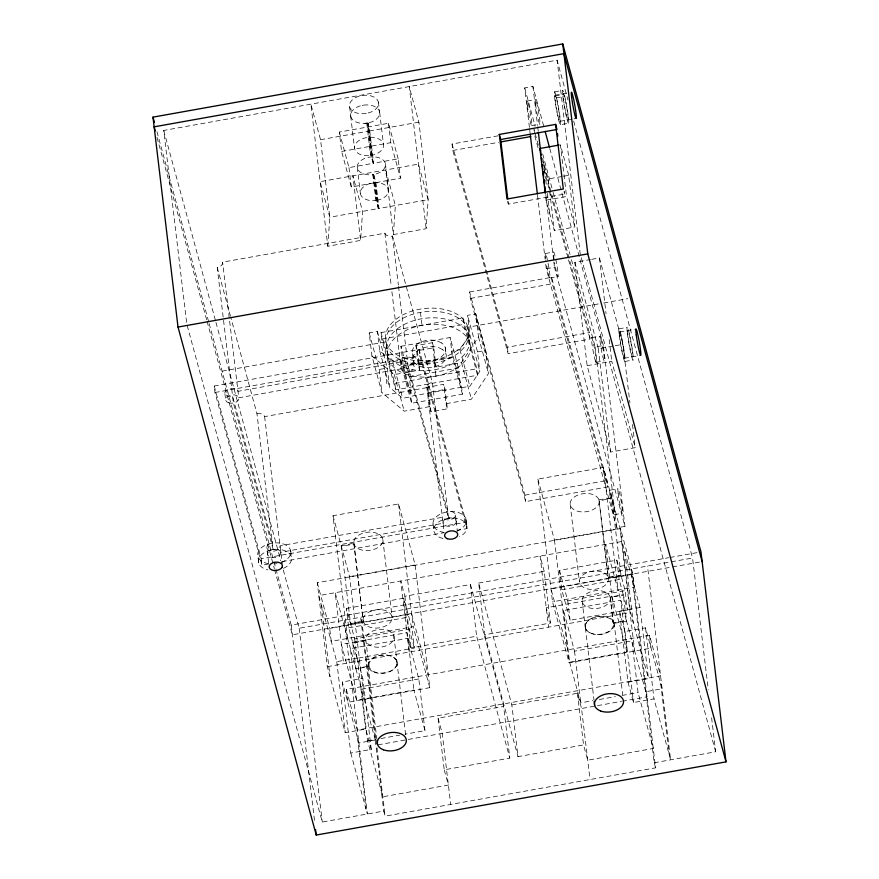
<?xml version="1.0" encoding="UTF-8"?>
<svg xmlns="http://www.w3.org/2000/svg" width="879" height="879" viewBox="0 0 879 879"><rect width="100%" height="100%" fill="white"/><g stroke="black" fill="none" stroke-linecap="round" stroke-linejoin="round"><path stroke-width="0.66" stroke-dasharray="4.39 3.3" d="M327.823 246.263L329.79 217.234L320.549 139.717L310.88 104.161L327.823 246.263L360.599 240.406L362.577 211.378L352.897 175.811L360.599 240.406M393.385 234.55L395.363 205.521L385.683 169.966L393.385 234.55L426.172 228.694L428.139 199.665L418.898 122.159L409.218 86.592L426.172 228.694M350.699 114.226L350.831 113.644M429.622 406.647L404.219 411.185L381.904 392.561L371.949 355.984L369.202 332.91L377.399 331.449L379.706 350.831L392.726 361.698L400.923 360.236L401.692 366.697L411.636 403.263L462.453 394.188L461.684 387.727L451.729 351.161L459.926 349.688L469.858 334.723L467.551 315.352L475.748 313.88L485.691 350.457L488.449 373.531L471.419 399.187L446.016 403.725L443.697 384.343L427.315 387.276L429.622 406.647L431.007 411.735L447.389 408.801L445.082 389.43L443.697 384.343M371.949 355.984L394.264 374.619L419.668 370.081L418.283 364.994L415.976 345.623L432.369 342.689L434.676 362.071L436.061 367.147L461.464 362.609L478.495 336.954L475.748 313.88M461.684 387.727L469.88 386.266L479.813 371.301L477.495 351.919L467.551 315.352M619.684 332.009L619.486 332.284A13.35 0.956 79.9 0 0 622.486 352.589A13.35 0.956 79.9 0 0 624.057 352.292L623.618 349.194A13.35 0.956 79.9 0 0 619.684 332.009L636.077 329.087M398.528 286.378L408.702 371.707L448.532 518.083L432.358 382.431L392.528 236.066L391.935 236.187A6.68 4.186 -6.8 0 1 385.156 233.88L384.925 233.199L222.596 262.14A6.68 4.186 -6.8 0 1 217.234 267.414L233.407 403.054L273.138 549.364L256.965 413.723L230.836 317.495M373.707 174.481L376.794 200.313L378.97 208.444L428.139 199.665L418.47 164.109L320.121 181.667L329.79 217.234L378.563 208.521L375.915 200.456L372.828 174.613A14.185 8.889 -6.8 0 1 358.335 163.318A14.185 8.889 -6.8 0 1 382.442 159.506A14.185 8.889 -6.8 0 1 373.707 174.481L375.882 182.612L400.472 178.217L398.165 158.846L373.575 163.23L371.498 155.341L368.136 122.961L371.993 155.253L370.18 155.55A14.602 9.153 -6.8 0 1 354.556 146.518L354.687 145.936A14.602 9.153 -6.8 0 1 369.674 137.245A14.602 9.153 -6.8 0 1 383.508 144.683A14.602 9.153 -6.8 0 1 371.993 155.253M362.192 105.392L363.082 105.227M372.828 174.613L375.476 182.678L378.563 208.521M398.165 158.846L388.485 123.28L339.316 132.07L341.623 151.441L351.303 187.007L375.476 182.678M613.443 624.013L610.224 597.368L623.365 595.017L627.441 609.993L570.075 620.244L561.78 589.765L559.473 570.383L616.838 560.143L620.981 575.382L608.18 577.305L598.929 499.788A14.602 9.153 -6.8 0 0 582.173 493.833A14.602 9.153 -6.8 0 0 570.295 505.051L570.46 505.612A14.602 9.153 -6.8 0 0 582.228 511.941L583.129 511.952A14.602 9.153 -6.8 0 0 599.192 500.92L611.806 498.118L620.036 528.345L634.671 651.075M655.58 767.839L654.196 762.763L631.089 568.988L632.473 574.064L655.58 767.839L385.134 816.151L383.749 811.064L322.285 822.052L186.831 324.219L163.725 130.444L557.099 60.179L567.911 99.898M529.411 127.334L524.708 87.9L532.905 86.439L544.046 127.411M339.316 132.07L348.985 167.625L373.168 163.307L369.312 131.015L367.169 123.104L363.598 123.423M554.561 91.855L562.758 90.394M555.012 95.229L566.724 93.141M527.169 101.03L535.366 99.569M554.924 96.086L563.109 94.613M320.549 139.717L369.312 131.015M367.653 123.049L369.729 130.938L418.898 122.159M556.22 97.943L564.406 96.47M341.623 151.441L390.803 142.662L400.472 178.217M531.718 125.543L539.915 124.071M559.89 121.335L572.767 119.039M573.932 118.83L576.272 118.412M543.716 165.021L589.315 332.581L590.084 339.041L508.128 353.688L452.839 150.485L452.07 144.024L497.745 135.871M560.341 124.708A16.69 1.198 79.9 0 0 557.121 100.415A16.69 1.198 79.9 0 0 554.891 99.712A16.69 1.198 79.9 0 0 560.341 124.708L568.537 123.247A16.69 1.198 79.9 0 0 565.318 98.953A16.69 1.198 79.9 0 0 563.087 98.25A16.69 1.198 79.9 0 0 568.537 123.247M452.839 150.485L498.514 142.332M542.629 158.484L548.21 178.964L562.296 176.448M563.571 176.218L568.691 175.306L574.855 226.98L554.363 230.639L546.079 200.159L545.43 194.72M507.677 201.577L508.37 204.115L564.692 194.061L564.373 191.369M546.079 200.159L566.559 196.5L574.855 226.98M545.321 253.515L553.517 252.042M632.495 424.546L635.253 447.664L610.663 452.048L587.161 365.697L574.844 262.349L590.369 259.569M591.666 259.338L599.434 257.954L622.925 344.315L629.902 402.791M546.277 268.754L554.473 267.293L624.958 526.367L616.761 527.829L546.277 268.754L545.299 260.602M469.606 291.96L551.562 277.325L606.851 480.516L607.62 486.977L525.664 501.612L470.375 298.421L469.606 291.96L524.895 495.152L525.664 501.612M549.913 277.94L558.11 276.467M470.375 298.421L552.331 283.774L607.62 486.977M381.025 332.603L462.98 317.967L476.803 368.762L477.572 375.223L395.616 389.858L381.794 339.063L381.025 332.603L394.847 383.409L395.616 389.858M381.794 339.063L463.749 324.428L477.572 375.223M222.101 371.136L386.002 341.854L387.936 358.006M598.28 303.947L467.958 327.219L469.891 343.37M603.653 302.98L627.837 298.662M400.945 346.293L450.125 337.514L458.409 367.993L460.728 387.375L411.548 396.154L403.252 365.675L400.945 346.293L409.24 376.772L411.548 396.154M268.721 564.01L261.975 565.208L214.981 392.495L214.212 386.035L419.096 349.446L466.101 522.159L466.87 528.62L457.432 530.301M415.976 345.623L417.36 350.699L433.754 347.776L436.061 367.147M214.981 392.495L419.876 355.896L466.87 528.62M369.202 332.91L379.157 369.488L387.353 368.026L389.661 387.397L402.67 398.275L410.867 396.803L411.636 403.263M477.495 351.919L485.691 350.457M403.252 365.675L452.432 356.896L462.453 394.188M452.07 144.024L507.359 347.227L589.315 332.581M401.692 366.697L452.498 357.621L450.125 337.514M618.926 328.823L627.123 327.362M418.283 364.994L434.676 362.071M591.6 337.712L599.797 336.25M409.24 376.772L458.409 367.993M571.46 259.734L595.204 346.974L603.39 345.513L624.958 526.367M394.847 383.409L476.803 368.762M574.844 262.349L598.335 348.699L613.872 345.93M615.157 345.7L622.925 344.315M256.965 413.723A6.68 4.186 -6.8 0 1 264.623 416.613L426.952 387.628L426.809 387.013A6.68 4.186 -6.8 0 1 431.622 382.552L432.358 382.431M427.315 387.276L428.688 392.353L445.082 389.43M596.105 362.302L604.302 360.84M624.255 358.269L640.637 355.347M587.161 365.697L611.751 361.302L635.253 447.664M625.013 361.456L633.21 359.994M347.634 638.418L332.998 515.698L398.561 503.986L415.152 564.944L429.787 687.664L347.831 702.31L346.282 689.389L649.515 635.231L660.579 675.863L357.346 730.031L346.282 689.389M649.515 635.231L651.064 648.142L569.109 662.788L552.517 601.829L537.882 479.099L603.444 467.386L611.74 497.866L621.057 575.635L625.134 590.622L627.441 609.993M524.895 495.152L606.851 480.516M609.751 490.207L617.937 488.746M280.797 552.265L279.665 555.473A6.68 4.186 -6.8 0 1 269.117 556.484A6.68 4.186 -6.8 0 1 271.479 549.814A6.68 4.186 -6.8 0 1 280.797 552.265L443.126 523.269M214.212 386.035L261.206 558.747L466.101 522.159M332.998 515.698L341.228 545.925L353.841 543.123A14.602 9.153 -6.8 0 1 369.905 532.092L370.806 532.103A14.602 9.153 -6.8 0 1 382.574 538.431L382.728 538.992A14.602 9.153 -6.8 0 1 370.861 550.21A14.602 9.153 -6.8 0 1 354.105 544.255L341.294 546.178L349.589 576.657L364.214 699.376M282.203 561.604L443.95 532.707M614.311 514.687L622.508 513.215M349.589 576.657L415.152 564.944M537.882 479.099L554.473 540.058L620.036 528.345M371.257 749.38L362.785 678.324L342.294 681.983L350.776 753.039L371.257 749.38L365.73 729.065L345.238 732.723L327.274 666.678L317.264 582.711L620.497 528.554L632.935 574.273L634.473 587.183L552.517 601.829M409.229 652.042L400.758 580.986L404.9 596.226L470.463 584.524L503.634 706.441L509.798 758.116L444.236 769.817L438.072 718.143L503.634 706.441M478.659 583.052L544.222 571.35L550.386 623.024L484.823 634.726L478.659 583.052L511.831 704.969L517.995 756.643L583.557 744.942L587.71 760.181L653.273 748.468L638.066 692.586L631.902 640.912L574.536 651.163L563.483 610.52L620.849 600.28L627.013 651.943L569.636 662.195L563.483 610.52M346.392 608.444L403.758 598.203L412.053 628.683L414.361 648.054L356.995 658.305L352.842 643.065L365.961 640.747A14.185 8.889 -6.8 0 0 388.661 644.626A14.185 8.889 -6.8 0 0 385.376 629.628A14.185 8.889 -6.8 0 0 365.84 640.198L352.776 642.813L348.699 627.826L346.392 608.444L350.468 623.431L363.225 621.156L363.346 621.761A14.602 9.153 -6.8 0 0 378.75 627.936A14.602 9.153 -6.8 0 0 392.111 618.223A14.602 9.153 -6.8 0 0 380.047 609.619L379.146 609.597A14.602 9.153 -6.8 0 0 363.082 620.64L363.225 621.156M273.929 561.626L291.213 625.123L668.633 557.715M669.974 557.473L698.289 552.419M283.324 570.01L299.179 628.265L670.018 562.033M671.347 561.802L692.553 558.011L708.232 689.455M608.268 577.602L621.057 575.635M699.453 562.099L292.366 634.814L274.72 569.988M317.264 582.711L329.702 628.43L411.658 613.795L428.238 674.753M632.935 574.273L550.979 588.908L567.559 649.867M348.699 627.826L406.065 617.574L414.361 648.054M561.78 589.765L619.146 579.514L623.299 594.753L626.518 621.101L647.109 696.794L622.892 701.123M429.787 687.664L413.196 626.705L331.24 641.351L329.702 628.43M341.228 545.925L350.534 623.683L354.676 638.923L412.053 628.683M559.473 570.383L567.757 600.862L625.134 590.622M424.986 730.647L418.822 678.973L407.768 638.33L350.391 648.581L356.555 700.255L413.921 690.004L424.986 730.647L404.977 734.218M356.555 700.255L341.349 644.373L406.922 632.66L411.064 647.9L476.627 636.198L509.798 758.116M640 607.51L619.508 611.169L627.991 682.214L648.471 678.555L640 607.51L622.035 541.464L318.802 595.632L336.767 661.667L357.259 658.008L362.785 678.324M327.274 666.678L630.507 612.52L648.471 678.555M619.508 611.169L625.046 631.485L645.527 627.826L662.118 688.784L645.724 691.707M418.822 678.973L361.456 689.224L367.62 740.887L382.815 796.77L448.389 785.057L444.236 769.817M511.831 704.969L577.393 693.267L581.546 708.507L590.018 779.552M367.62 740.887L375.619 739.459M380.959 738.514L399.637 735.174M569.636 662.195L580.7 702.837L592.71 700.695M599.379 699.497L615.388 696.64M622.057 695.443L638.066 692.586M375.278 740.019L358.885 742.942L342.294 681.983M378.003 744.854L621.541 701.354M627.991 682.214L633.517 702.541L653.998 698.882L670.589 759.841L647.482 566.065M654.196 762.763L715.66 751.787L711.298 715.198M610.224 597.368L610.301 597.621A14.185 8.889 -6.8 0 1 590.765 608.191A14.185 8.889 -6.8 0 1 587.48 593.193A14.185 8.889 -6.8 0 1 610.18 597.083L623.299 594.753M626.518 621.101L613.377 623.464A14.185 8.889 -6.8 0 1 611.092 629.496L610.575 629.99A14.185 8.889 -6.8 0 1 588.249 631.748A14.185 8.889 -6.8 0 1 593.589 617.662A14.185 8.889 -6.8 0 1 613.256 622.914L626.375 620.596L605.642 544.398L614.113 615.443M352.71 642.549L355.929 668.897L369.037 666.579A14.185 8.889 -6.8 0 0 388.716 671.831A14.185 8.889 -6.8 0 0 394.056 657.745A14.185 8.889 -6.8 0 0 371.718 659.503L371.213 659.997A14.185 8.889 -6.8 0 0 368.916 666.029L355.852 668.644L335.196 592.699L343.667 663.755M598.929 499.788L611.74 497.866M350.534 623.683L363.247 621.453M447.796 518.203L449.51 517.918M573.679 121.082L692.553 558.011M568.691 175.306L560.406 144.826L566.559 196.5M564.01 191.523L564.692 194.061M715.66 751.787L580.206 253.954L557.099 60.179M549.804 148.562L603.39 345.513M524.708 87.9L535.135 126.235M542.695 153.99L552.759 190.996M553.122 192.325L570.021 254.449M538.333 145.222L534.025 129.389L534.795 135.849L538.377 149.045M543.771 168.834L550.232 192.589M550.584 193.907L568.175 258.558M568.537 259.876L590.084 339.041M608.301 577.91L608.433 578.426A14.602 9.153 -6.8 0 1 592.369 589.457L591.468 589.446A14.602 9.153 -6.8 0 1 579.404 580.843A14.602 9.153 -6.8 0 1 592.765 571.13A14.602 9.153 -6.8 0 1 608.18 577.305M627.013 651.943L611.806 596.072L546.244 607.785L550.386 623.024M544.222 571.35L540.08 556.11L548.551 627.156M478.495 336.954L488.449 373.531M469.858 334.723L479.813 371.301M459.926 349.688L469.88 386.266M461.464 362.609L471.419 399.187M432.369 342.689L433.754 347.776M446.016 403.725L447.389 408.801M373.168 163.307L371.015 155.396L367.169 123.104M484.823 634.726L517.995 756.643M400.923 360.236L410.867 396.803M392.726 361.698L402.67 398.275M394.264 374.619L404.219 411.185M377.399 331.449L387.353 368.026M379.706 350.831L389.661 387.397M438.072 718.143L442.225 733.383L450.696 804.439M355.929 668.897L376.311 743.832M350.776 753.039L367.356 813.998L344.249 620.222M163.725 130.444L215.597 321.099M215.959 322.428L280.808 560.747M156.945 131.696L208.784 322.186M209.136 323.505L273.567 560.308M157.022 137.41L206.697 319.967M207.059 321.296L274.369 568.669M217.234 267.414L230.474 316.187M442.983 522.664L443.236 523.73M660.733 683.708L669.205 754.753M645.527 627.826L653.998 698.882M599.434 257.954L606.081 313.704M609.158 339.547L611.751 361.302M624.793 551.627L633.276 622.684M620.497 528.554L630.507 612.52M598.335 348.699L610.663 452.048M595.204 346.974L616.761 527.829M616.838 560.143L619.146 579.514M625.046 631.485L633.517 702.541M603.444 467.386L618.08 590.117M614.08 622.793L622.673 694.86M599.028 500.096L608.433 578.426M610.18 597.083L613.256 622.914M548.21 178.964L549.507 189.842M549.661 191.204L554.363 230.639M543.651 162.208L545.595 178.525M545.749 179.876L546.562 186.678M547.375 193.479L549.804 213.883M532.905 86.439L537.552 125.455M537.717 126.807L538.201 130.839M545.793 194.545L553.671 260.569M553.825 261.909L554.473 267.293M551.562 277.325L552.331 283.774M529.576 128.697L530.059 132.773M537.519 195.325L545.134 259.239M582.129 600.95L585.271 627.342M585.403 627.914L593.995 699.981M570.196 504.48L579.437 581.997M574.536 651.163L580.7 702.837M567.757 600.862L570.075 620.244M577.393 693.267L583.557 744.942M554.473 540.058L569.109 662.788M508.051 201.434L508.37 204.115M507.359 347.227L508.128 353.688M462.98 317.967L463.749 324.428M466.222 520.28L466.991 526.741M445.246 347.579L446.016 354.039M470.463 584.524L476.627 636.198M455.509 515.094L456.278 521.555A6.68 4.186 -6.8 0 1 446.4 526.016A6.68 4.186 -6.8 0 1 446.202 518.753A6.68 4.186 -6.8 0 1 456.278 521.555M456.157 520.95L457.388 531.29M434.281 363.17L435.819 376.08M420.459 312.364L421.997 325.285M428.688 392.353L431.007 411.735M426.809 387.013L444.027 531.037M419.096 349.446L419.876 355.896M417.36 350.699L419.668 370.081M388.485 123.28L390.803 142.662M413.471 360.423L414.24 366.884M433.039 523.939L433.808 530.4M412.57 353.787L413.339 360.247M378.377 102.041L379.541 111.732M379.662 112.391L383.508 144.683M385.409 163.901L388.562 190.293M392.528 236.066L398.363 285.027M384.925 233.199L391.254 286.224M391.902 291.674L401.099 368.839L238.769 397.78L222.596 262.14M369.729 130.938L373.575 163.23M375.882 182.612L378.97 208.444M375.069 182.755L378.146 208.598M373.245 174.547L376.322 200.379M366.752 123.181L370.608 155.473M385.376 371.652L386.914 384.573M398.561 503.986L413.196 626.705M357.248 167.23L360.39 193.622M349.633 106.93L350.787 116.621M350.666 115.951L354.523 148.254M379.157 369.488L381.904 392.561M404.9 596.226L411.064 647.9M403.758 598.203L406.065 617.574M407.768 638.33L413.921 690.004M348.985 167.625L351.303 187.007M382.837 539.563L392.078 617.069M393.946 636.308L397.088 662.7M396.901 661.579L405.658 735.009M365.774 639.637L369.037 666.579M353.907 543.387L363.346 621.761M353.841 543.123L363.082 620.64M368.213 666.7L376.816 738.778M375.849 738.283L362.027 622.376L360.643 617.289L383.749 811.064M376.97 747.721L385.134 816.151M357.259 658.008L365.73 729.065M354.676 638.923L356.995 658.305M357.5 737.866L365.972 808.922M336.767 661.667L345.238 732.723M321.571 605.785L330.043 676.841M290.63 550.507L291.41 556.967M299.179 628.265L322.285 822.052M291.213 625.123L314.616 821.425M264.623 416.613L282.192 563.889M266.919 548.144A6.68 4.186 -6.8 0 0 274.578 551.034A6.68 4.186 -6.8 0 0 280.027 545.804L442.467 517.27A6.68 4.186 -6.8 0 0 450.125 519.687A6.68 4.186 -6.8 0 0 455.465 514.731A6.68 4.186 -6.8 0 0 448.74 511.457L447.763 511.622L407.933 365.257L409.032 365.027A6.68 4.186 -6.8 0 0 413.284 359.72A6.68 4.186 -6.8 0 0 405.757 357.149A6.68 4.186 -6.8 0 0 400.209 362.016L238 391.331A6.68 4.186 -6.8 0 0 230.265 388.496A6.68 4.186 -6.8 0 0 224.914 393.77A6.68 4.186 -6.8 0 0 232.638 396.594L272.369 542.914A6.68 4.186 -6.8 0 0 266.919 548.144L269.073 566.23M261.206 558.747L261.975 565.208M281.159 562.483A16.69 10.46 -6.8 0 0 289.817 555.978L290.795 553.232A16.69 10.46 -6.8 0 0 275.819 542.859A16.69 10.46 -6.8 0 0 257.701 553.627L258.624 562.824A16.69 10.46 -6.8 0 0 267.875 569.889M224.914 393.77L225.683 400.22M258.624 562.824L258.47 560.088A16.69 10.46 -6.8 0 1 276.588 549.32A16.69 10.46 -6.8 0 1 291.564 559.692L290.586 562.439A16.69 10.46 -6.8 0 1 283.214 568.438M442.972 538.497A16.69 10.46 -6.8 0 1 437.039 523.28A16.69 10.46 -6.8 0 1 462.464 520.467A16.69 10.46 -6.8 0 1 459.563 536.673M444.203 532.432A16.69 10.46 -6.8 0 1 436.061 517.017A16.69 10.46 -6.8 0 1 462.64 514.633A16.69 10.46 -6.8 0 1 455.904 531.377M277.006 563.593A16.69 10.46 -6.8 0 1 274.841 563.889M268.447 563.692A16.69 10.46 -6.8 0 1 257.855 556.363M376.794 200.313A14.185 8.889 -6.8 0 0 387.353 187.117A14.185 8.889 -6.8 0 0 365.675 185.315A14.185 8.889 -6.8 0 0 365.895 199.401L366.62 199.676A14.185 8.889 -6.8 0 0 375.915 200.456M545.562 258.272A12.515 0.901 79.9 0 1 547.199 259.052A12.515 0.901 79.9 0 1 549.957 277.742A12.515 0.901 79.9 0 1 546.43 264.172M554.144 259.602A12.515 0.901 79.9 0 1 555.001 255.888A12.515 0.901 79.9 0 1 558.176 275.995A12.515 0.901 79.9 0 1 554.627 262.711M627.881 330.548L627.672 330.812A13.35 0.956 79.9 0 0 630.682 351.128A13.35 0.956 79.9 0 0 632.254 350.831L631.814 347.732A13.35 0.956 79.9 0 0 627.881 330.548M409.801 371.487L408.109 371.839A6.68 4.186 -6.8 0 1 401.329 369.521L400.978 368.477A6.68 4.186 -6.8 0 1 406.537 363.609A6.68 4.186 -6.8 0 1 414.053 366.18A6.68 4.186 -6.8 0 1 409.801 371.487M366.235 113.402L365.181 113.567A14.602 9.153 -6.8 0 1 350.721 101.7A14.602 9.153 -6.8 0 1 375.564 98.063A14.602 9.153 -6.8 0 1 366.235 113.402M367.389 123.093L366.334 123.247A14.602 9.153 -6.8 0 1 351.875 111.391A14.602 9.153 -6.8 0 1 376.717 107.754A14.602 9.153 -6.8 0 1 367.389 123.093M441.533 342.942L438.313 341.349A16.69 10.46 -6.8 0 0 416.547 344.557A16.69 10.46 -6.8 0 0 416.283 358.423L419.514 360.027A16.69 10.46 -6.8 0 0 441.28 356.819A16.69 10.46 -6.8 0 0 441.533 342.942M442.302 349.402L439.082 347.798A16.69 10.46 -6.8 0 0 417.316 351.018A16.69 10.46 -6.8 0 0 417.053 364.884L420.283 366.488A16.69 10.46 -6.8 0 0 442.049 363.269A16.69 10.46 -6.8 0 0 442.302 349.402M600.994 339.228L600.478 337.459A12.515 0.901 79.9 0 0 599.917 340.47L600.269 343.151A12.515 0.901 79.9 0 0 603.104 357.852L603.62 359.632A12.515 0.901 79.9 0 0 604.016 355.336A12.515 0.901 79.9 0 0 600.994 339.228M595.424 361.093L594.907 359.313A12.515 0.901 79.9 0 1 592.072 344.612L591.721 341.931A12.515 0.901 79.9 0 1 592.622 340.03A12.515 0.901 79.9 0 1 595.764 356.347A12.515 0.901 79.9 0 1 595.424 361.093M404.823 373.817A41.731 26.15 -6.8 0 0 470.276 350.194A41.731 26.15 -6.8 0 0 411.625 328.043A41.731 26.15 -6.8 0 0 404.823 373.817M403.285 360.906A41.731 26.15 -6.8 0 0 468.738 337.272A41.731 26.15 -6.8 0 0 410.086 315.132A41.731 26.15 -6.8 0 0 403.285 360.906M563.439 98.701A13.35 0.956 79.9 0 0 567.823 119.841A13.35 0.956 79.9 0 0 565.68 101.92A13.35 0.956 79.9 0 0 563.439 98.701M555.242 100.162A13.35 0.956 79.9 0 0 559.626 121.302A13.35 0.956 79.9 0 0 557.484 103.381A13.35 0.956 79.9 0 0 555.242 100.162M627.397 333.515A16.69 1.198 79.9 0 0 632.88 359.94A16.69 1.198 79.9 0 0 630.21 337.569A16.69 1.198 79.9 0 0 627.397 333.515M619.201 334.976A16.69 1.198 79.9 0 0 624.683 361.412A16.69 1.198 79.9 0 0 622.013 339.03A16.69 1.198 79.9 0 0 619.201 334.976M591.314 633.451A14.602 9.153 -6.8 0 0 614.223 625.178A14.602 9.153 -6.8 0 0 593.688 617.432A14.602 9.153 -6.8 0 0 591.314 633.451M374.124 672.237A14.602 9.153 -6.8 0 0 397.044 663.964A14.602 9.153 -6.8 0 0 376.509 656.217A14.602 9.153 -6.8 0 0 374.124 672.237M402.901 357.676A41.731 26.15 -6.8 0 0 468.353 334.042A41.731 26.15 -6.8 0 0 409.702 311.902A41.731 26.15 -6.8 0 0 402.901 357.676M404.054 367.367A41.731 26.15 -6.8 0 0 469.507 343.733A41.731 26.15 -6.8 0 0 410.856 321.582A41.731 26.15 -6.8 0 0 404.054 367.367M609.96 494.822A12.515 0.901 79.9 0 0 614.069 514.644A12.515 0.901 79.9 0 0 612.07 497.866A12.515 0.901 79.9 0 0 609.96 494.822M527.356 105.568A12.515 0.901 79.9 0 0 531.465 125.466A12.515 0.901 79.9 0 0 529.499 108.82A12.515 0.901 79.9 0 0 527.356 105.568M535.553 104.107A12.515 0.901 79.9 0 0 539.662 124.005A12.515 0.901 79.9 0 0 537.695 107.359A12.515 0.901 79.9 0 0 535.553 104.107M618.157 493.361A12.515 0.901 79.9 0 0 622.266 513.182A12.515 0.901 79.9 0 0 620.266 496.404A12.515 0.901 79.9 0 0 618.157 493.361M228.441 402.736A6.68 4.186 -6.8 0 0 238.846 398.879A6.68 4.186 -6.8 0 0 229.386 395.407A6.68 4.186 -6.8 0 0 228.441 402.736"/><path stroke-width="1.32" d="M152.99 117.138L562.758 43.95L700.981 551.935L726.01 761.862L316.242 835.05L178.019 327.065L152.99 117.138L154.429 122.434M499.294 134.443L555.616 124.389L556.989 129.466L500.667 139.53L499.294 134.443L506.996 199.039L563.318 188.985L555.616 124.389M501.206 141.849L530.762 136.575M545.266 193.358L539.915 148.485L559.121 145.057M178.019 327.065L587.787 253.877L726.01 761.862M702.134 561.626L563.911 53.641L154.144 126.829L155.22 130.795M545.134 131.378L549.441 147.243M539.915 148.485L540.607 151.023M562.758 43.95L587.787 253.877M557.473 133.509L557.791 136.201M538.355 132.191L541.09 155.111M541.42 157.824L541.903 161.912M542.222 164.626L542.717 168.702M543.035 171.427L543.683 176.866M544.013 179.58L544.497 183.667M544.815 186.381L545.463 191.82M530.224 134.135L537.355 193.962M594.149 701.343L594.644 705.419M500.667 139.53L507.732 198.742M376.97 740.14L377.465 744.216M315.594 829.6L316.242 835.05M282.016 567.373L281.203 568.394A6.68 4.186 -6.8 0 1 270.007 568.845A6.68 4.186 -6.8 0 1 275.259 562.197A6.68 4.186 -6.8 0 1 282.016 567.373M571.636 97.239A13.35 0.956 79.9 0 0 576.02 118.368A13.35 0.956 79.9 0 0 573.877 100.459A13.35 0.956 79.9 0 0 571.636 97.239M636.264 335.053A13.35 0.956 79.9 0 0 640.637 355.347A13.35 0.956 79.9 0 0 638.165 336.239A13.35 0.956 79.9 0 0 636.264 335.053M447.334 538.717A6.647 4.164 -6.8 0 0 457.761 534.959A6.647 4.164 -6.8 0 0 448.422 531.432A6.647 4.164 -6.8 0 0 447.334 538.717M600.555 710.957A14.602 9.153 -6.8 0 0 623.464 702.684A14.602 9.153 -6.8 0 0 602.939 694.937A14.602 9.153 -6.8 0 0 600.555 710.957M383.376 749.754A14.602 9.153 -6.8 0 0 406.285 741.48A14.602 9.153 -6.8 0 0 385.76 733.734A14.602 9.153 -6.8 0 0 383.376 749.754"/></g></svg>
